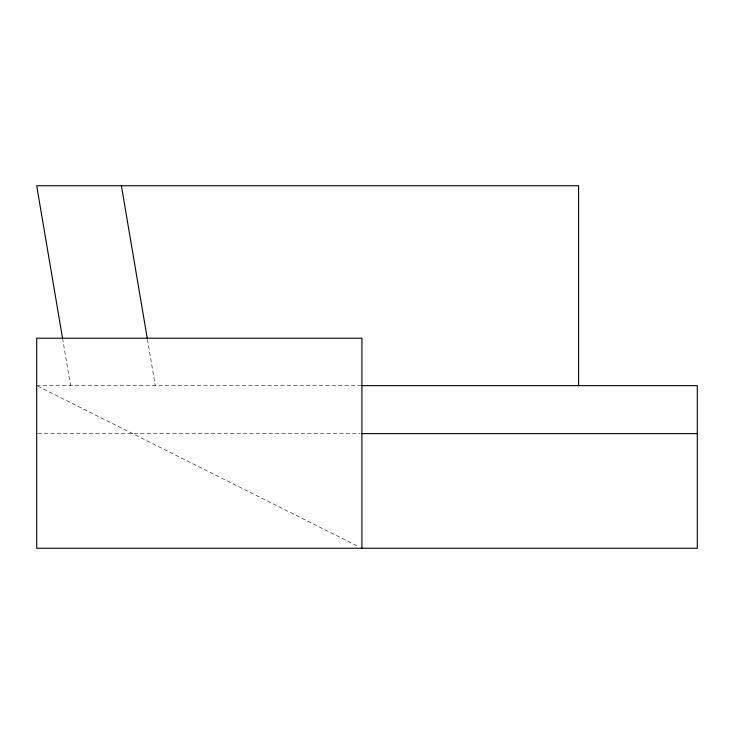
<?xml version="1.0" encoding="UTF-8"?>
<svg xmlns="http://www.w3.org/2000/svg" width="734" height="734" viewBox="0 0 734 734"><rect width="100%" height="100%" fill="white"/><g stroke="black" fill="none" stroke-linecap="round" stroke-linejoin="round"><path stroke-width="0.55" stroke-dasharray="3.67 2.75" d="M36.7 385.634L360.779 385.634M37.847 433.601L360.119 433.601M37.718 386.148L358.853 546.711M147.424 339.337L155.269 385.634M62.537 338.209L70.574 385.634"/><path stroke-width="1.1" d="M361.917 385.634L697.3 385.634L697.3 548.243L36.7 548.243L36.7 338.209L361.917 338.209L361.917 548.243M361.917 433.601L697.3 433.601M121.394 185.757L147.231 338.209M62.537 338.209L36.7 185.757L578.585 185.757L578.585 385.634"/></g></svg>
